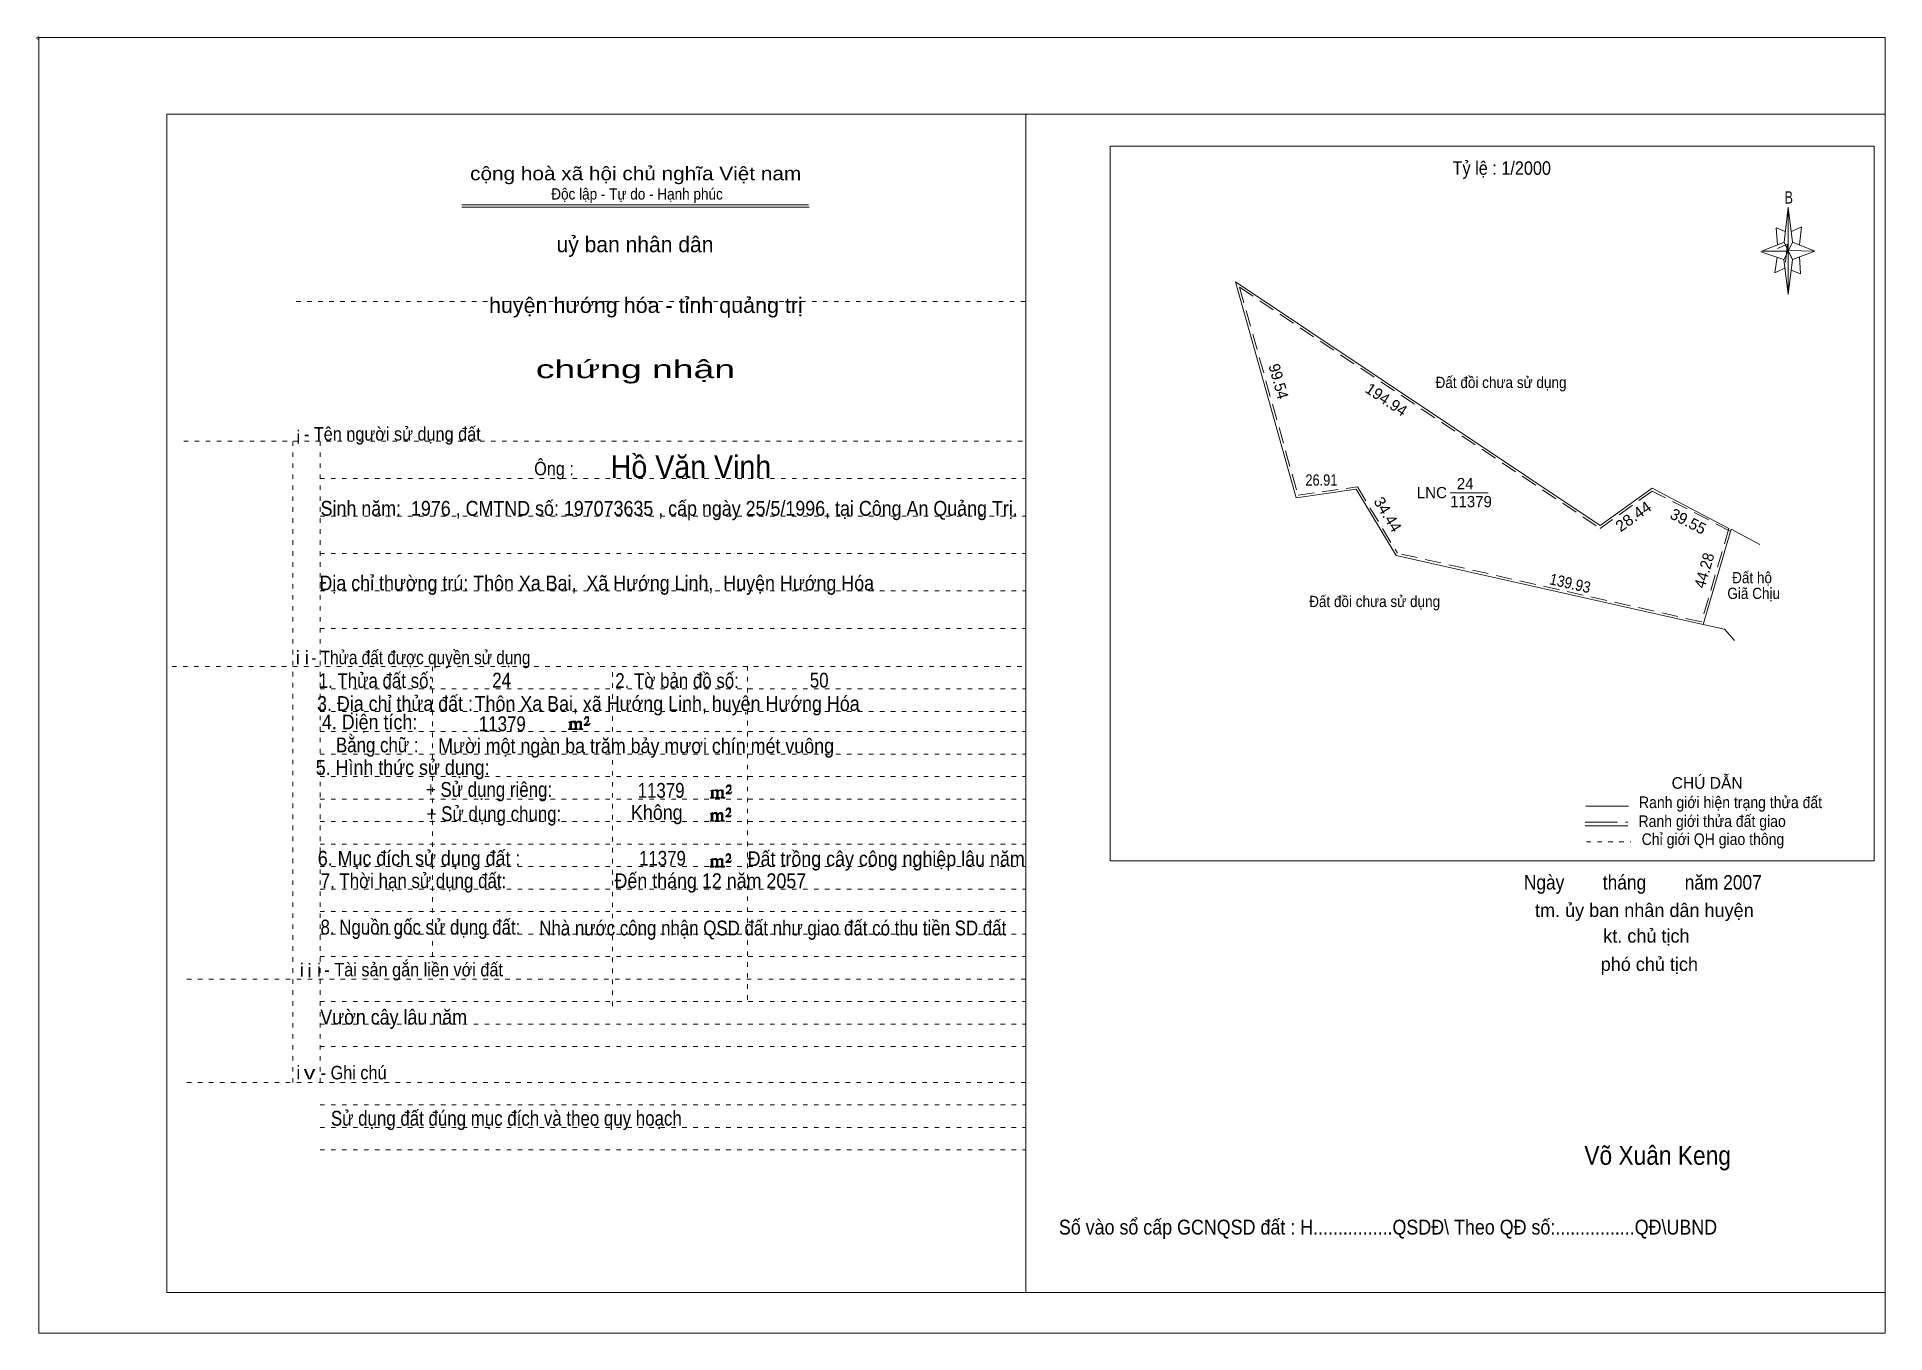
# Model space of a CAD drawing. Header units: centimetres. Extents: x -1.6 to 39.5, y -3.3 to 25.5.
import ezdxf
from ezdxf.enums import TextEntityAlignment as Align

# ---------------------------------------------------------------- set-up
doc = ezdxf.new("R2010")
doc.units = ezdxf.units.CM
doc.header["$LTSCALE"] = 0.12
for name, pattern in [('DOTTED', [1.5, 0.3, -1.2]), ('LONG_DASHED', [7.5, 6, -1.5]), ('MEDIUM_DASHED', [4.5, 3, -1.5])]:
    doc.linetypes.add(name, pattern=pattern)
for name, color, linetype, lineweight in [('1', 7, 'DOTTED', 13), ('10', 7, 'Continuous', 13), ('4', 7, 'Continuous', 13), ('5', 7, 'Continuous', 13), ('50', 7, 'Continuous', 13)]:
    doc.layers.add(name, color=color, linetype=linetype, lineweight=lineweight)

msp = doc.modelspace()

# ---------------------------------------------------------------- hatches: boundary and pattern name
at = {"layer": '50'}
for points in [[(10.27, 10.13), (10.27, 10.12), (10.27, 10.11), (10.25, 10.11), (10.24, 10.11), (10.24, 10.1), (10.33, 10.1), (10.33, 10.11), (10.32, 10.11), (10.31, 10.11), (10.31, 10.12), (10.31, 10.13), (10.31, 10.24), (10.31, 10.25), (10.32, 10.26), (10.34, 10.26), (10.35, 10.26), (10.36, 10.26), (10.37, 10.25), (10.39, 10.22), (10.39, 10.13), (10.37, 10.12), (10.37, 10.11), (10.36, 10.11), (10.35, 10.11), (10.35, 10.1), (10.44, 10.1), (10.44, 10.11), (10.43, 10.11), (10.42, 10.11), (10.42, 10.12), (10.42, 10.13), (10.42, 10.24), (10.44, 10.26), (10.45, 10.26), (10.46, 10.26), (10.49, 10.26), (10.49, 10.25), (10.5, 10.24), (10.5, 10.22), (10.5, 10.13), (10.5, 10.12), (10.49, 10.11), (10.49, 10.11), (10.47, 10.11), (10.47, 10.1), (10.56, 10.1), (10.56, 10.11), (10.55, 10.11), (10.54, 10.11), (10.53, 10.12), (10.53, 10.13), (10.53, 10.2), (10.53, 10.25), (10.53, 10.26), (10.52, 10.27), (10.5, 10.28), (10.47, 10.28), (10.46, 10.28), (10.44, 10.27), (10.41, 10.25), (10.41, 10.26), (10.4, 10.28), (10.39, 10.28), (10.37, 10.28), (10.35, 10.28), (10.34, 10.28), (10.32, 10.26), (10.31, 10.26), (10.31, 10.25), (10.31, 10.25), (10.31, 10.26), (10.31, 10.28), (10.24, 10.26), (10.24, 10.26), (10.25, 10.26), (10.27, 10.25), (10.27, 10.24), (10.27, 10.23)], [(10.69, 10.19), (10.72, 10.24), (10.72, 10.24), (10.71, 10.22), (10.69, 10.22), (10.68, 10.22), (10.63, 10.22), (10.66, 10.26), (10.67, 10.27), (10.69, 10.28), (10.69, 10.3), (10.69, 10.32), (10.69, 10.34), (10.69, 10.35), (10.69, 10.37), (10.68, 10.38), (10.67, 10.38), (10.66, 10.39), (10.65, 10.39), (10.63, 10.38), (10.63, 10.38), (10.62, 10.37), (10.61, 10.35), (10.59, 10.33), (10.61, 10.33), (10.61, 10.35), (10.62, 10.35), (10.63, 10.36), (10.65, 10.36), (10.66, 10.36), (10.67, 10.35), (10.68, 10.35), (10.68, 10.32), (10.68, 10.3), (10.66, 10.28), (10.66, 10.26), (10.65, 10.25), (10.59, 10.2), (10.59, 10.19)], [(13.42, 8.61), (13.42, 8.6), (13.42, 8.59), (13.41, 8.59), (13.4, 8.59), (13.4, 8.57), (13.48, 8.57), (13.48, 8.59), (13.47, 8.59), (13.46, 8.59), (13.46, 8.6), (13.46, 8.61), (13.46, 8.72), (13.46, 8.73), (13.47, 8.74), (13.5, 8.74), (13.51, 8.74), (13.52, 8.74), (13.53, 8.73), (13.54, 8.69), (13.54, 8.61), (13.53, 8.6), (13.53, 8.59), (13.52, 8.59), (13.51, 8.59), (13.51, 8.57), (13.6, 8.57), (13.6, 8.59), (13.58, 8.59), (13.57, 8.59), (13.57, 8.6), (13.57, 8.61), (13.57, 8.72), (13.6, 8.74), (13.61, 8.74), (13.62, 8.74), (13.64, 8.74), (13.64, 8.73), (13.65, 8.72), (13.65, 8.69), (13.65, 8.61), (13.65, 8.6), (13.64, 8.59), (13.64, 8.59), (13.63, 8.59), (13.63, 8.57), (13.72, 8.57), (13.72, 8.59), (13.7, 8.59), (13.69, 8.59), (13.68, 8.6), (13.68, 8.61), (13.68, 8.68), (13.68, 8.73), (13.68, 8.74), (13.67, 8.75), (13.65, 8.76), (13.63, 8.76), (13.62, 8.76), (13.6, 8.75), (13.56, 8.73), (13.56, 8.74), (13.55, 8.76), (13.54, 8.76), (13.53, 8.76), (13.51, 8.76), (13.5, 8.76), (13.47, 8.74), (13.46, 8.74), (13.46, 8.73), (13.46, 8.73), (13.46, 8.74), (13.46, 8.76), (13.4, 8.74), (13.4, 8.74), (13.41, 8.74), (13.42, 8.73), (13.42, 8.72), (13.42, 8.71)], [(13.85, 8.67), (13.87, 8.72), (13.87, 8.72), (13.86, 8.69), (13.85, 8.69), (13.84, 8.69), (13.78, 8.69), (13.82, 8.74), (13.83, 8.75), (13.85, 8.76), (13.85, 8.78), (13.85, 8.79), (13.85, 8.82), (13.85, 8.83), (13.85, 8.85), (13.84, 8.86), (13.83, 8.86), (13.82, 8.87), (13.8, 8.87), (13.78, 8.86), (13.78, 8.86), (13.77, 8.85), (13.76, 8.83), (13.75, 8.81), (13.76, 8.81), (13.76, 8.83), (13.77, 8.83), (13.78, 8.84), (13.8, 8.84), (13.82, 8.84), (13.83, 8.83), (13.84, 8.83), (13.84, 8.79), (13.84, 8.78), (13.82, 8.76), (13.82, 8.74), (13.8, 8.73), (13.75, 8.68), (13.75, 8.67)], [(13.41, 8.09), (13.41, 8.08), (13.41, 8.07), (13.4, 8.07), (13.39, 8.07), (13.39, 8.06), (13.48, 8.06), (13.48, 8.07), (13.47, 8.07), (13.45, 8.07), (13.45, 8.08), (13.45, 8.09), (13.45, 8.2), (13.45, 8.21), (13.47, 8.23), (13.49, 8.23), (13.5, 8.23), (13.51, 8.23), (13.52, 8.21), (13.53, 8.18), (13.53, 8.09), (13.52, 8.08), (13.52, 8.07), (13.51, 8.07), (13.5, 8.07), (13.5, 8.06), (13.59, 8.06), (13.59, 8.07), (13.58, 8.07), (13.57, 8.07), (13.57, 8.08), (13.57, 8.09), (13.57, 8.2), (13.59, 8.23), (13.6, 8.23), (13.61, 8.23), (13.63, 8.23), (13.63, 8.21), (13.64, 8.2), (13.64, 8.18), (13.64, 8.09), (13.64, 8.08), (13.63, 8.07), (13.63, 8.07), (13.62, 8.07), (13.62, 8.06), (13.71, 8.06), (13.71, 8.07), (13.7, 8.07), (13.69, 8.07), (13.67, 8.08), (13.67, 8.09), (13.67, 8.17), (13.67, 8.21), (13.67, 8.23), (13.66, 8.24), (13.64, 8.25), (13.62, 8.25), (13.61, 8.25), (13.59, 8.24), (13.55, 8.21), (13.55, 8.23), (13.54, 8.25), (13.53, 8.25), (13.52, 8.25), (13.5, 8.25), (13.49, 8.25), (13.47, 8.23), (13.45, 8.23), (13.45, 8.21), (13.45, 8.21), (13.45, 8.23), (13.45, 8.25), (13.39, 8.23), (13.39, 8.23), (13.4, 8.23), (13.41, 8.21), (13.41, 8.2), (13.41, 8.19)], [(13.84, 8.16), (13.86, 8.2), (13.86, 8.2), (13.85, 8.18), (13.84, 8.18), (13.83, 8.18), (13.77, 8.18), (13.81, 8.23), (13.82, 8.24), (13.84, 8.25), (13.84, 8.27), (13.84, 8.28), (13.84, 8.3), (13.84, 8.31), (13.84, 8.34), (13.83, 8.35), (13.82, 8.35), (13.81, 8.36), (13.8, 8.36), (13.77, 8.35), (13.77, 8.35), (13.76, 8.34), (13.75, 8.31), (13.74, 8.29), (13.75, 8.29), (13.75, 8.31), (13.76, 8.31), (13.77, 8.33), (13.8, 8.33), (13.81, 8.33), (13.82, 8.31), (13.83, 8.31), (13.83, 8.28), (13.83, 8.27), (13.81, 8.25), (13.81, 8.23), (13.8, 8.21), (13.74, 8.17), (13.74, 8.16)], [(13.41, 7.08), (13.41, 7.07), (13.41, 7.06), (13.4, 7.06), (13.39, 7.06), (13.39, 7.04), (13.47, 7.04), (13.47, 7.06), (13.46, 7.06), (13.45, 7.06), (13.45, 7.07), (13.45, 7.08), (13.45, 7.19), (13.45, 7.2), (13.46, 7.21), (13.49, 7.21), (13.5, 7.21), (13.51, 7.21), (13.52, 7.2), (13.53, 7.16), (13.53, 7.08), (13.52, 7.07), (13.52, 7.06), (13.51, 7.06), (13.5, 7.06), (13.5, 7.04), (13.59, 7.04), (13.59, 7.06), (13.57, 7.06), (13.56, 7.06), (13.56, 7.07), (13.56, 7.08), (13.56, 7.19), (13.59, 7.21), (13.6, 7.21), (13.61, 7.21), (13.63, 7.21), (13.63, 7.2), (13.64, 7.19), (13.64, 7.16), (13.64, 7.08), (13.64, 7.07), (13.63, 7.06), (13.63, 7.06), (13.62, 7.06), (13.62, 7.04), (13.71, 7.04), (13.71, 7.06), (13.69, 7.06), (13.68, 7.06), (13.67, 7.07), (13.67, 7.08), (13.67, 7.15), (13.67, 7.2), (13.67, 7.21), (13.66, 7.22), (13.64, 7.23), (13.62, 7.23), (13.61, 7.23), (13.59, 7.22), (13.55, 7.2), (13.55, 7.21), (13.54, 7.23), (13.53, 7.23), (13.52, 7.23), (13.5, 7.23), (13.49, 7.23), (13.46, 7.21), (13.45, 7.21), (13.45, 7.2), (13.45, 7.2), (13.45, 7.21), (13.45, 7.23), (13.39, 7.21), (13.39, 7.21), (13.4, 7.21), (13.41, 7.2), (13.41, 7.19), (13.41, 7.18)], [(13.84, 7.14), (13.86, 7.19), (13.86, 7.19), (13.85, 7.16), (13.84, 7.16), (13.83, 7.16), (13.77, 7.16), (13.81, 7.21), (13.82, 7.22), (13.84, 7.23), (13.84, 7.25), (13.84, 7.26), (13.84, 7.29), (13.84, 7.3), (13.84, 7.32), (13.83, 7.33), (13.82, 7.33), (13.81, 7.34), (13.79, 7.34), (13.77, 7.33), (13.77, 7.33), (13.76, 7.32), (13.75, 7.3), (13.74, 7.28), (13.75, 7.28), (13.75, 7.3), (13.76, 7.3), (13.77, 7.31), (13.79, 7.31), (13.81, 7.31), (13.82, 7.3), (13.83, 7.3), (13.83, 7.26), (13.83, 7.25), (13.81, 7.23), (13.81, 7.21), (13.79, 7.2), (13.74, 7.15), (13.74, 7.14)]]:
    msp.add_hatch(color=256, dxfattribs=at).paths.add_polyline_path(points)

# ---------------------------------------------------------------- linework, layer by layer
at = {"layer": '1', "linetype": 'Continuous'}
for p, q in [((1.31, -2.42), (1.31, 23.78)), ((1.31, 23.78), (39.51, 23.78)), ((20.41, -2.42), (20.41, 23.78)), ((39.51, -2.42), (39.51, 23.78)), ((7.87, 21.76), (15.58, 21.76)), ((7.87, 21.71), (15.59, 21.71)), ((37.26, 20.55), (36.75, 20.72)), ((1.31, -2.42), (39.51, -2.42))]:
    msp.add_line(p, q, dxfattribs=at)
at = {"layer": '1'}
for p, q in [((4.19, 19.61), (20.41, 19.61)), ((1.69, 16.51), (20.41, 16.51)), ((4.11, 2.25), (4.11, 16.51)), ((4.72, 2.25), (4.72, 16.51)), ((4.72, 15.68), (20.41, 15.68)), ((4.72, 14.84), (20.41, 14.84)), ((4.72, 14.01), (20.41, 14.01)), ((4.72, 13.18), (20.41, 13.18)), ((4.72, 12.34), (20.41, 12.34)), ((1.43, 11.5), (20.41, 11.5)), ((7.22, 5.05), (7.22, 11.5)), ((11.22, 3.95), (11.22, 11.5)), ((14.22, 4.09), (14.22, 11.5)), ((4.72, 11), (20.41, 11)), ((4.72, 10.5), (20.41, 10.5)), ((4.72, 10.05), (20.41, 10.05)), ((4.72, 9.55), (20.41, 9.55)), ((4.72, 9.05), (20.41, 9.05)), ((4.72, 8.55), (20.41, 8.55)), ((4.72, 8.05), (20.41, 8.05)), ((4.72, 7.55), (20.41, 7.55)), ((4.72, 7.05), (20.41, 7.05)), ((4.72, 6.55), (20.41, 6.55)), ((4.72, 6.05), (20.41, 6.05)), ((4.72, 5.55), (20.41, 5.55)), ((4.72, 5.05), (20.41, 5.05)), ((1.76, 4.55), (20.41, 4.55)), ((4.72, 4.05), (20.41, 4.05)), ((4.72, 3.55), (20.41, 3.55)), ((4.72, 3.05), (20.41, 3.05)), ((1.76, 2.25), (20.41, 2.25)), ((4.72, 1.75), (20.41, 1.75)), ((4.72, 1.25), (20.41, 1.25)), ((4.72, 0.75), (20.41, 0.75))]:
    msp.add_line(p, q, dxfattribs=at)
at = {"layer": '1', "linetype": 'Continuous'}
msp.add_lwpolyline([(-1.53, -3.32), (39.51, -3.32), (39.51, 25.48), (-1.53, 25.48)], close=True, dxfattribs=at)
msp.add_lwpolyline([(37.27, 20.35), (37.06, 20.25), (37.11, 20.6)], dxfattribs=at)
at = {"layer": '10'}
for p, q in [((25.07, 20.05), (33.18, 14.63)), ((29.84, 15.36), (30.69, 15.36)), ((36.09, 14.55), (35.47, 12.43)), ((36.09, 14.55), (36.73, 14.21)), ((35.47, 12.43), (28.64, 13.97)), ((35.94, 12.33), (35.47, 12.43)), ((35.94, 12.33), (36.16, 12.08))]:
    msp.add_line(p, q, dxfattribs=at)
at = {"layer": '10', "linetype": 'MEDIUM_DASHED'}
for p, q in [((25.16, 19.93), (33.18, 14.57)), ((36.04, 14.57), (35.43, 12.49)), ((35.43, 12.49), (28.67, 14.02))]:
    msp.add_line(p, q, dxfattribs=at)
at = {"layer": '10'}
for points in [[(25.07, 20.05), (26.42, 15.25), (27.75, 15.44), (28.64, 13.97)], [(36.04, 14.57), (34.33, 15.46), (33.18, 14.63)]]:
    msp.add_lwpolyline(points, dxfattribs=at)
at = {"layer": '10', "linetype": 'MEDIUM_DASHED'}
for points in [[(25.16, 19.93), (26.46, 15.31), (27.78, 15.49), (28.67, 14.02)], [(36.07, 14.51), (34.33, 15.4), (33.18, 14.57)]]:
    msp.add_lwpolyline(points, dxfattribs=at)
at = {"layer": '4'}
for p, q in [((32.86, 8.39), (33.81, 8.39)), ((32.84, 7.96), (33.79, 7.96))]:
    msp.add_line(p, q, dxfattribs=at)
at = {"layer": '4', "linetype": 'LONG_DASHED'}
msp.add_line((32.84, 8.04), (33.79, 8.04), dxfattribs=at)
at = {"layer": '4', "linetype": 'DOTTED'}
msp.add_line((32.87, 7.6), (33.86, 7.6), dxfattribs=at)
at = {"layer": '4'}
msp.add_lwpolyline([(22.28, 23.07), (39.27, 23.07), (39.27, 7.18), (22.28, 7.18)], close=True, dxfattribs=at)
msp.add_circle((-1.55, 25.47), 0.025, dxfattribs=at)
at = {"layer": '5'}
for p, q in [((37.27, 20.93), (37.36, 21.71)), ((37.45, 20.55), (37.36, 19.77)), ((37.45, 20.93), (37.95, 20.73)), ((37.61, 20.61), (37.63, 20.23)), ((37.63, 20.23), (37.42, 20.31))]:
    msp.add_line(p, q, dxfattribs=at)
for points in [[(37.36, 21.71), (37.45, 20.93), (37.36, 20.73)], [(37.36, 20.73), (36.77, 20.73), (37.27, 20.93), (37.45, 20.55), (37.95, 20.73), (37.36, 20.75)], [(37.36, 20.73), (37.36, 19.77), (37.26, 20.55)]]:
    msp.add_lwpolyline(points, close=True, dxfattribs=at)
for points in [[(37.3, 21.17), (37.09, 21.25), (37.12, 20.87)], [(37.43, 21.17), (37.65, 21.27), (37.61, 20.87)], [(37.36, 20.73), (37.27, 20.93), (36.77, 20.73)], [(37.12, 20.79), (37.34, 20.89), (37.3, 20.49)], [(37.36, 20.73), (37.45, 20.55), (37.95, 20.73)]]:
    msp.add_lwpolyline(points, dxfattribs=at)
at = {"layer": '50'}
for points in [[(10.27, 10.13), (10.27, 10.12), (10.27, 10.11), (10.25, 10.11), (10.24, 10.11), (10.24, 10.1), (10.33, 10.1), (10.33, 10.11), (10.32, 10.11), (10.31, 10.11), (10.31, 10.12), (10.31, 10.13), (10.31, 10.24), (10.31, 10.25), (10.32, 10.26), (10.34, 10.26), (10.35, 10.26), (10.36, 10.26), (10.37, 10.25), (10.39, 10.22), (10.39, 10.13), (10.37, 10.12), (10.37, 10.11), (10.36, 10.11), (10.35, 10.11), (10.35, 10.1), (10.44, 10.1), (10.44, 10.11), (10.43, 10.11), (10.42, 10.11), (10.42, 10.12), (10.42, 10.13), (10.42, 10.24), (10.44, 10.26), (10.45, 10.26), (10.46, 10.26), (10.49, 10.26), (10.49, 10.25), (10.5, 10.24), (10.5, 10.22), (10.5, 10.13), (10.5, 10.12), (10.49, 10.11), (10.49, 10.11), (10.47, 10.11), (10.47, 10.1), (10.56, 10.1), (10.56, 10.11), (10.55, 10.11), (10.54, 10.11), (10.53, 10.12), (10.53, 10.13), (10.53, 10.2), (10.53, 10.25), (10.53, 10.26), (10.52, 10.27), (10.5, 10.28), (10.47, 10.28), (10.46, 10.28), (10.44, 10.27), (10.41, 10.25), (10.41, 10.26), (10.4, 10.28), (10.39, 10.28), (10.37, 10.28), (10.35, 10.28), (10.34, 10.28), (10.32, 10.26), (10.31, 10.26), (10.31, 10.25), (10.31, 10.25), (10.31, 10.26), (10.31, 10.28), (10.24, 10.26), (10.24, 10.26), (10.25, 10.26), (10.27, 10.25), (10.27, 10.24), (10.27, 10.23)], [(10.69, 10.19), (10.72, 10.24), (10.72, 10.24), (10.71, 10.22), (10.69, 10.22), (10.68, 10.22), (10.63, 10.22), (10.66, 10.26), (10.67, 10.27), (10.69, 10.28), (10.69, 10.3), (10.69, 10.32), (10.69, 10.34), (10.69, 10.35), (10.69, 10.37), (10.68, 10.38), (10.67, 10.38), (10.66, 10.39), (10.65, 10.39), (10.63, 10.38), (10.63, 10.38), (10.62, 10.37), (10.61, 10.35), (10.59, 10.33), (10.61, 10.33), (10.61, 10.35), (10.62, 10.35), (10.63, 10.36), (10.65, 10.36), (10.66, 10.36), (10.67, 10.35), (10.68, 10.35), (10.68, 10.32), (10.68, 10.3), (10.66, 10.28), (10.66, 10.26), (10.65, 10.25), (10.59, 10.2), (10.59, 10.19)], [(13.42, 8.61), (13.42, 8.6), (13.42, 8.59), (13.41, 8.59), (13.4, 8.59), (13.4, 8.57), (13.48, 8.57), (13.48, 8.59), (13.47, 8.59), (13.46, 8.59), (13.46, 8.6), (13.46, 8.61), (13.46, 8.72), (13.46, 8.73), (13.47, 8.74), (13.5, 8.74), (13.51, 8.74), (13.52, 8.74), (13.53, 8.73), (13.54, 8.69), (13.54, 8.61), (13.53, 8.6), (13.53, 8.59), (13.52, 8.59), (13.51, 8.59), (13.51, 8.57), (13.6, 8.57), (13.6, 8.59), (13.58, 8.59), (13.57, 8.59), (13.57, 8.6), (13.57, 8.61), (13.57, 8.72), (13.6, 8.74), (13.61, 8.74), (13.62, 8.74), (13.64, 8.74), (13.64, 8.73), (13.65, 8.72), (13.65, 8.69), (13.65, 8.61), (13.65, 8.6), (13.64, 8.59), (13.64, 8.59), (13.63, 8.59), (13.63, 8.57), (13.72, 8.57), (13.72, 8.59), (13.7, 8.59), (13.69, 8.59), (13.68, 8.6), (13.68, 8.61), (13.68, 8.68), (13.68, 8.73), (13.68, 8.74), (13.67, 8.75), (13.65, 8.76), (13.63, 8.76), (13.62, 8.76), (13.6, 8.75), (13.56, 8.73), (13.56, 8.74), (13.55, 8.76), (13.54, 8.76), (13.53, 8.76), (13.51, 8.76), (13.5, 8.76), (13.47, 8.74), (13.46, 8.74), (13.46, 8.73), (13.46, 8.73), (13.46, 8.74), (13.46, 8.76), (13.4, 8.74), (13.4, 8.74), (13.41, 8.74), (13.42, 8.73), (13.42, 8.72), (13.42, 8.71)], [(13.85, 8.67), (13.87, 8.72), (13.87, 8.72), (13.86, 8.69), (13.85, 8.69), (13.84, 8.69), (13.78, 8.69), (13.82, 8.74), (13.83, 8.75), (13.85, 8.76), (13.85, 8.78), (13.85, 8.79), (13.85, 8.82), (13.85, 8.83), (13.85, 8.85), (13.84, 8.86), (13.83, 8.86), (13.82, 8.87), (13.8, 8.87), (13.78, 8.86), (13.78, 8.86), (13.77, 8.85), (13.76, 8.83), (13.75, 8.81), (13.76, 8.81), (13.76, 8.83), (13.77, 8.83), (13.78, 8.84), (13.8, 8.84), (13.82, 8.84), (13.83, 8.83), (13.84, 8.83), (13.84, 8.79), (13.84, 8.78), (13.82, 8.76), (13.82, 8.74), (13.8, 8.73), (13.75, 8.68), (13.75, 8.67)], [(13.41, 8.09), (13.41, 8.08), (13.41, 8.07), (13.4, 8.07), (13.39, 8.07), (13.39, 8.06), (13.48, 8.06), (13.48, 8.07), (13.47, 8.07), (13.45, 8.07), (13.45, 8.08), (13.45, 8.09), (13.45, 8.2), (13.45, 8.21), (13.47, 8.23), (13.49, 8.23), (13.5, 8.23), (13.51, 8.23), (13.52, 8.21), (13.53, 8.18), (13.53, 8.09), (13.52, 8.08), (13.52, 8.07), (13.51, 8.07), (13.5, 8.07), (13.5, 8.06), (13.59, 8.06), (13.59, 8.07), (13.58, 8.07), (13.57, 8.07), (13.57, 8.08), (13.57, 8.09), (13.57, 8.2), (13.59, 8.23), (13.6, 8.23), (13.61, 8.23), (13.63, 8.23), (13.63, 8.21), (13.64, 8.2), (13.64, 8.18), (13.64, 8.09), (13.64, 8.08), (13.63, 8.07), (13.63, 8.07), (13.62, 8.07), (13.62, 8.06), (13.71, 8.06), (13.71, 8.07), (13.7, 8.07), (13.69, 8.07), (13.67, 8.08), (13.67, 8.09), (13.67, 8.17), (13.67, 8.21), (13.67, 8.23), (13.66, 8.24), (13.64, 8.25), (13.62, 8.25), (13.61, 8.25), (13.59, 8.24), (13.55, 8.21), (13.55, 8.23), (13.54, 8.25), (13.53, 8.25), (13.52, 8.25), (13.5, 8.25), (13.49, 8.25), (13.47, 8.23), (13.45, 8.23), (13.45, 8.21), (13.45, 8.21), (13.45, 8.23), (13.45, 8.25), (13.39, 8.23), (13.39, 8.23), (13.4, 8.23), (13.41, 8.21), (13.41, 8.2), (13.41, 8.19)], [(13.84, 8.16), (13.86, 8.2), (13.86, 8.2), (13.85, 8.18), (13.84, 8.18), (13.83, 8.18), (13.77, 8.18), (13.81, 8.23), (13.82, 8.24), (13.84, 8.25), (13.84, 8.27), (13.84, 8.28), (13.84, 8.3), (13.84, 8.31), (13.84, 8.34), (13.83, 8.35), (13.82, 8.35), (13.81, 8.36), (13.8, 8.36), (13.77, 8.35), (13.77, 8.35), (13.76, 8.34), (13.75, 8.31), (13.74, 8.29), (13.75, 8.29), (13.75, 8.31), (13.76, 8.31), (13.77, 8.33), (13.8, 8.33), (13.81, 8.33), (13.82, 8.31), (13.83, 8.31), (13.83, 8.28), (13.83, 8.27), (13.81, 8.25), (13.81, 8.23), (13.8, 8.21), (13.74, 8.17), (13.74, 8.16)], [(13.41, 7.08), (13.41, 7.07), (13.41, 7.06), (13.4, 7.06), (13.39, 7.06), (13.39, 7.04), (13.47, 7.04), (13.47, 7.06), (13.46, 7.06), (13.45, 7.06), (13.45, 7.07), (13.45, 7.08), (13.45, 7.19), (13.45, 7.2), (13.46, 7.21), (13.49, 7.21), (13.5, 7.21), (13.51, 7.21), (13.52, 7.2), (13.53, 7.16), (13.53, 7.08), (13.52, 7.07), (13.52, 7.06), (13.51, 7.06), (13.5, 7.06), (13.5, 7.04), (13.59, 7.04), (13.59, 7.06), (13.57, 7.06), (13.56, 7.06), (13.56, 7.07), (13.56, 7.08), (13.56, 7.19), (13.59, 7.21), (13.6, 7.21), (13.61, 7.21), (13.63, 7.21), (13.63, 7.2), (13.64, 7.19), (13.64, 7.16), (13.64, 7.08), (13.64, 7.07), (13.63, 7.06), (13.63, 7.06), (13.62, 7.06), (13.62, 7.04), (13.71, 7.04), (13.71, 7.06), (13.69, 7.06), (13.68, 7.06), (13.67, 7.07), (13.67, 7.08), (13.67, 7.15), (13.67, 7.2), (13.67, 7.21), (13.66, 7.22), (13.64, 7.23), (13.62, 7.23), (13.61, 7.23), (13.59, 7.22), (13.55, 7.2), (13.55, 7.21), (13.54, 7.23), (13.53, 7.23), (13.52, 7.23), (13.5, 7.23), (13.49, 7.23), (13.46, 7.21), (13.45, 7.21), (13.45, 7.2), (13.45, 7.2), (13.45, 7.21), (13.45, 7.23), (13.39, 7.21), (13.39, 7.21), (13.4, 7.21), (13.41, 7.2), (13.41, 7.19), (13.41, 7.18)], [(13.84, 7.14), (13.86, 7.19), (13.86, 7.19), (13.85, 7.16), (13.84, 7.16), (13.83, 7.16), (13.77, 7.16), (13.81, 7.21), (13.82, 7.22), (13.84, 7.23), (13.84, 7.25), (13.84, 7.26), (13.84, 7.29), (13.84, 7.3), (13.84, 7.32), (13.83, 7.33), (13.82, 7.33), (13.81, 7.34), (13.79, 7.34), (13.77, 7.33), (13.77, 7.33), (13.76, 7.32), (13.75, 7.3), (13.74, 7.28), (13.75, 7.28), (13.75, 7.3), (13.76, 7.3), (13.77, 7.31), (13.79, 7.31), (13.81, 7.31), (13.82, 7.3), (13.83, 7.3), (13.83, 7.26), (13.83, 7.25), (13.81, 7.23), (13.81, 7.21), (13.79, 7.2), (13.74, 7.15), (13.74, 7.14)]]:
    msp.add_lwpolyline(points, close=True, dxfattribs=at)

# ---------------------------------------------------------------- texts
at = {"layer": '1'}
for s, height, width, p in [('cộng hoà xã hội chủ nghĩa Việt nam', 0.3, 1.15, (11.735, 22.31)), ('Độc lập - Tự do - Hạnh phúc', 0.25, 0.9, (11.765, 21.88)), ('chứng nhận', 0.4, 1.55, (11.73, 17.91)), ('- Tên người sử dụng đất', 0.3, 0.9, (6.325, 16.52)), ('- Thửa đất được quyền sử dụng', 0.3, 0.85, (6.96, 11.55)), ('- Tài sản gắn liền với đất ', 0.3, 0.9, (6.85, 4.61)), ('v', 0.3, 1.3, (4.485, 2.32)), ('- Ghi chú', 0.3, 0.9, (5.465, 2.32))]:
    msp.add_text(s, height=height, dxfattribs=dict(at, width=width)).set_placement(p, align=Align.CENTER)
for s, height, p in [('uỷ ban nhân dân', 0.35, (11.72, 20.71)), ('i', 0.3, (4.235, 16.45)), ('i', 0.3, (4.225, 11.55)), ('i', 0.3, (4.425, 11.55)), ('i', 0.3, (4.315, 4.6)), ('i', 0.3, (4.485, 4.59)), ('i', 0.3, (4.695, 4.6)), ('i', 0.3, (4.235, 2.32))]:
    msp.add_text(s, height=height, dxfattribs=at).set_placement(p, align=Align.CENTER)
at = {"layer": '10'}
for s, height, width, p in [('Tỷ lệ : 1/2000', 0.3, 0.9, (30.99, 22.43)), ('Đất đồi chưa sử dụng ', 0.25, 0.9, (31.015, 17.69)), ('Hồ Văn Vinh', 0.5, 0.95, (12.965, 15.69)), ('26.91', 0.25, 0.85, (26.98, 15.52)), ('Đất hộ ', 0.25, 0.9, (36.595, 13.35)), ('Giã Chịu', 0.25, 0.9, (36.59, 13)), ('Đất đồi chưa sử dụng ', 0.25, 0.9, (28.205, 12.82)), ('Võ Xuân Keng', 0.42, 0.9, (34.455, 0.42))]:
    msp.add_text(s, height=height, dxfattribs=dict(at, width=width)).set_placement(p, align=Align.CENTER)
for s, rotation, width, p in [('99.54', 285.678, 0.95, (25.908, 17.804)), ('28.44', 35.83, 1.05, (33.987, 14.735)), ('44.28', 73.804, 0.95, (35.61, 13.6)), ('139.93', 347.255, 0.9, (32.482, 13.228))]:
    msp.add_text(s, height=0.25, rotation=rotation, dxfattribs=dict(at, width=width)).set_placement(p, align=Align.CENTER)
for s, rotation, p in [('194.94', 326.209, (28.355, 17.329)), ('34.44', 301.198, (28.347, 14.815)), ('39.55', 332.716, (35.078, 14.615))]:
    msp.add_text(s, height=0.25, rotation=rotation, dxfattribs=at).set_placement(p, align=Align.CENTER)
for s, p in [('24', (29.99, 15.44)), ('11379', (29.84, 15.04))]:
    msp.add_text(s, height=0.25, dxfattribs=at).set_placement(p)
msp.add_text('LNC', height=0.25, dxfattribs=at).set_placement((29.77, 15.24), align=Align.RIGHT)
at = {"layer": '4'}
msp.add_text('CHÚ DẪN', height=0.2591, dxfattribs=at).set_placement((35.555, 8.78), align=Align.CENTER)
at = {"layer": '4', "width": 0.9}
for s, p in [('Ranh giới hiện trạng thửa đất', (36.075, 8.35)), ('Ranh giới thửa đất giao ', (35.71, 7.93)), ('Chỉ giới QH giao thông', (35.685, 7.53))]:
    msp.add_text(s, height=0.2591, dxfattribs=at).set_placement(p, align=Align.CENTER)
at = {"layer": '5', "width": 0.75}
msp.add_text('B', height=0.276, dxfattribs=at).set_placement((37.37, 21.79), align=Align.CENTER)
at = {"layer": '50'}
for s, height, width, p in [('  huyện hướng hóa - tỉnh quảng trị', 0.34, 1.05, (11.83, 19.36)), ('Ông :', 0.3, 0.9, (9.92, 15.75)), ('Sinh năm:  1976 , CMTND số: 197073635 , cấp ngày 25/5/1996, tại Công An Quảng Trị.', 0.33, 0.9, (12.48, 14.85)), ('Địa chỉ thường trú: Thôn Xa Bai,  Xã Hướng Linh,  Huyện Hướng Hóa', 0.33, 0.9, (10.87, 13.19)), ('1. Thửa đất số:  ', 0.33, 0.85, (6.065, 11.02)), ('24', 0.33, 0.85, (8.755, 11.03)), ('2. Tờ bản đồ số:  ', 0.33, 0.85, (12.76, 11.02)), ('50', 0.33, 0.85, (15.815, 11.03)), ('3. Địa chỉ thửa đất : ', 0.33, 0.9, (6.44, 10.51)), ('Thôn Xa Bai, xã Hướng Linh, huyện Hướng Hóa', 0.33, 0.9, (12.435, 10.51)), ('4. Diện tích: ', 0.33, 0.9, (5.875, 10.1)), ('11379', 0.33, 0.85, (8.77, 10.06)), ('Bằng chữ :', 0.33, 0.85, (5.99, 9.59)), ('Mười một ngàn ba trăm bảy mươi chín mét vuông', 0.33, 0.9, (11.745, 9.57)), ('5. Hình thức sử dụng:', 0.33, 0.9, (6.555, 9.09)), ('+ Sử dụng riêng:', 0.33, 0.85, (8.475, 8.6)), ('11379', 0.33, 0.85, (12.3, 8.58)), ('+ Sử dụng chung:', 0.33, 0.85, (8.585, 8.06)), ('Không', 0.33, 0.9, (12.205, 8.09)), ('6. Mục đích sử dụng đất :', 0.33, 0.9, (6.92, 7.07)), ('11379', 0.33, 0.85, (12.33, 7.07)), ('Đất trồng cây công nghiệp lâu năm', 0.33, 0.9, (17.305, 7.06)), ('7. Thời hạn sử dụng đất:', 0.33, 0.85, (6.795, 6.57)), ('Đến tháng 12 năm 2057', 0.33, 0.9, (13.395, 6.57)), ('Ngày        tháng        năm 2007', 0.32, 0.9, (34.125, 6.54)), ('8. Nguồn gốc sử dụng đất:', 0.33, 0.85, (6.95, 5.54)), ('Nhà nước công nhận QSD đất như giao đất có thu tiền SD đất ', 0.33, 0.85, (14.835, 5.52)), ('Vườn cây lâu năm', 0.33, 0.9, (6.355, 3.54)), ('Sử dụng đất đúng mục đích và theo quy hoạch', 0.33, 0.85, (8.86, 1.29)), ('Số vào sổ cấp GCNQSD đất : H................QSDĐ\\ Theo QĐ số:................QĐ\\UBND', 0.33, 0.9, (28.46, -1.13))]:
    msp.add_text(s, height=height, dxfattribs=dict(at, width=width)).set_placement(p, align=Align.CENTER)
for s, p in [('tm. ủy ban nhân dân huyện ', (34.215, 5.93)), ('kt. chủ tịch', (34.205, 5.36)), ('phó chủ tịch', (34.27, 4.73))]:
    msp.add_text(s, height=0.3, dxfattribs=at).set_placement(p, align=Align.CENTER)

doc.saveas('drawing.dxf')
